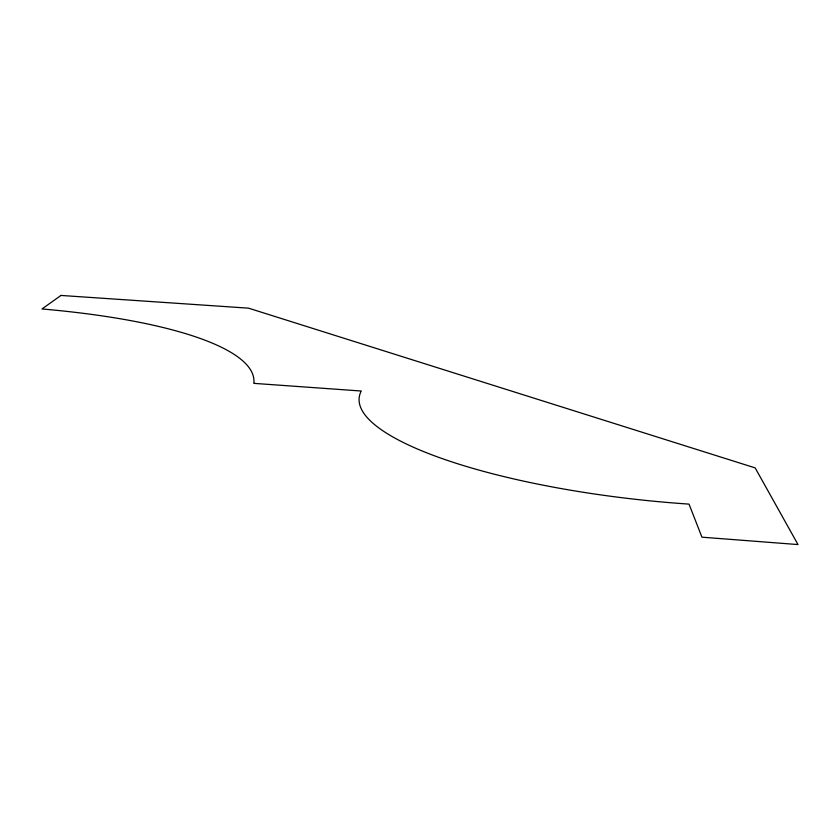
<?xml version="1.0" encoding="UTF-8"?>
<svg xmlns="http://www.w3.org/2000/svg" width="840" height="840" viewBox="0 0 840 840"><rect width="100%" height="100%" fill="white"/><g stroke="black" fill="none" stroke-linecap="round" stroke-linejoin="round"><path stroke-width="1.26" d="M60.963 295.439L42 308.963A341.87 80.262 -0.6 0 1 253.816 383.355L361.253 391.02A297.948 73.048 5.8 0 0 689.031 504.116L701.946 537.18L798 544.562L755.16 467.891L248.535 308.165L60.963 295.439"/></g></svg>
